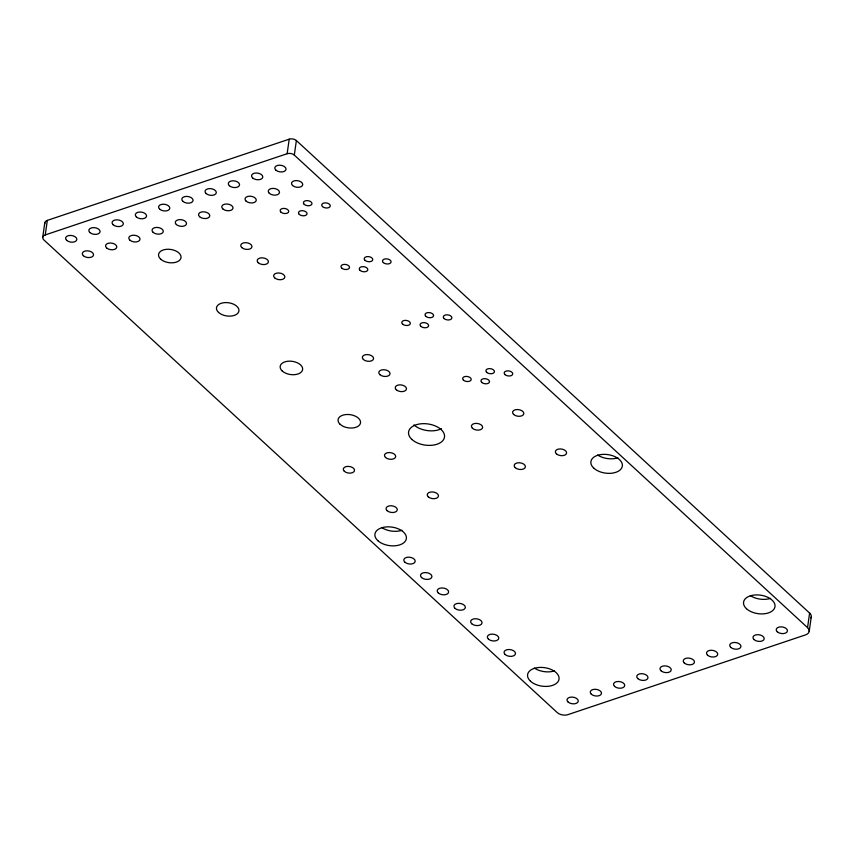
<?xml version="1.0" encoding="UTF-8"?>
<svg xmlns="http://www.w3.org/2000/svg" width="854" height="854" viewBox="0 0 854 854"><rect width="100%" height="100%" fill="white"/><g stroke="black" fill="none" stroke-linecap="round" stroke-linejoin="round"><path stroke-width="1.28" d="M42.721 237.305L44.792 222.766M809.613 613.087L807.553 627.626A9.02 5.305 8.1 0 1 805.503 634.896L567.889 714.659A7.622 4.483 8.1 0 1 557.32 712.652L43.853 239.899A6.181 3.629 8.1 0 1 45.251 234.925L47.322 220.385L289.207 139.181A5.177 3.042 8.1 0 1 296.381 140.547L809.613 613.087A9.02 5.305 8.1 0 1 810.926 617.869M45.251 234.925L287.136 153.72L289.207 139.181M807.553 627.626L294.31 155.086L296.381 140.547M809.197 631.416L811.257 616.876M44.846 223.727A6.181 3.629 8.1 0 1 47.322 220.385M441.486 428.687A18.147 10.675 8.1 0 1 413.955 424.897M401.924 530.302A15.884 9.341 8.1 0 1 381.674 527.505M554.588 670.86A15.884 9.341 8.1 0 1 534.337 668.063M617.89 457.797A15.884 9.341 8.1 0 1 597.64 455.011M770.554 598.355A15.884 9.341 8.1 0 1 750.303 595.569M287.136 153.72A5.177 3.042 8.1 0 1 294.31 155.086M387.097 510.671A5.668 3.331 8.1 0 0 396.811 510.991A5.668 3.331 8.1 0 0 391.111 505.749A5.668 3.331 8.1 0 0 387.097 510.671M299.263 214.397A4.323 2.541 8.1 0 0 306.671 214.642A4.323 2.541 8.1 0 0 302.327 210.65A4.323 2.541 8.1 0 0 299.263 214.397M637.789 678.588A5.668 3.331 8.1 0 0 647.503 678.909A5.668 3.331 8.1 0 0 641.802 673.667A5.668 3.331 8.1 0 0 637.789 678.588M66.644 240.348A5.668 3.331 8.1 0 0 76.358 240.668A5.668 3.331 8.1 0 0 70.658 235.416A5.668 3.331 8.1 0 0 66.644 240.348M222.819 208.91A5.668 3.331 8.1 0 0 232.534 209.23A5.668 3.331 8.1 0 0 226.833 203.989A5.668 3.331 8.1 0 0 222.819 208.91M411.884 439.436A18.147 10.675 8.1 0 0 442.97 440.461A18.147 10.675 8.1 0 0 424.726 423.669A18.147 10.675 8.1 0 0 411.884 439.436M377.831 540.657A15.884 9.341 8.1 0 0 405.031 541.553A15.884 9.341 8.1 0 0 389.072 526.854A15.884 9.341 8.1 0 0 377.831 540.657M530.494 681.214A15.884 9.341 8.1 0 0 557.694 682.111A15.884 9.341 8.1 0 0 541.735 667.412A15.884 9.341 8.1 0 0 530.494 681.214M593.797 468.152A15.884 9.341 8.1 0 0 620.997 469.049A15.884 9.341 8.1 0 0 605.038 454.36A15.884 9.341 8.1 0 0 593.797 468.152M746.46 608.71A15.884 9.341 8.1 0 0 773.66 609.607A15.884 9.341 8.1 0 0 757.701 594.918A15.884 9.341 8.1 0 0 746.46 608.71M280.955 212.144A4.323 2.541 8.1 0 0 288.364 212.39A4.323 2.541 8.1 0 0 284.019 208.397A4.323 2.541 8.1 0 0 280.955 212.144M304.205 204.341A4.323 2.541 8.1 0 0 311.603 204.586A4.323 2.541 8.1 0 0 307.259 200.594A4.323 2.541 8.1 0 0 304.205 204.341M322.513 206.593A4.323 2.541 8.1 0 0 329.911 206.839A4.323 2.541 8.1 0 0 325.566 202.846A4.323 2.541 8.1 0 0 322.513 206.593M341.76 268.124A4.323 2.541 8.1 0 0 349.158 268.369A4.323 2.541 8.1 0 0 344.824 264.377A4.323 2.541 8.1 0 0 341.76 268.124M360.068 270.376A4.323 2.541 8.1 0 0 367.466 270.622A4.323 2.541 8.1 0 0 363.131 266.629A4.323 2.541 8.1 0 0 360.068 270.376M365 260.321A4.323 2.541 8.1 0 0 372.408 260.566A4.323 2.541 8.1 0 0 368.063 256.574A4.323 2.541 8.1 0 0 365 260.321M383.307 262.584A4.323 2.541 8.1 0 0 390.716 262.818A4.323 2.541 8.1 0 0 386.371 258.826A4.323 2.541 8.1 0 0 383.307 262.584M402.565 324.104A4.323 2.541 8.1 0 0 409.963 324.349A4.323 2.541 8.1 0 0 405.618 320.357A4.323 2.541 8.1 0 0 402.565 324.104M420.873 326.367A4.323 2.541 8.1 0 0 428.27 326.602A4.323 2.541 8.1 0 0 423.926 322.609A4.323 2.541 8.1 0 0 420.873 326.367M425.804 316.3A4.323 2.541 8.1 0 0 433.213 316.546A4.323 2.541 8.1 0 0 428.868 312.553A4.323 2.541 8.1 0 0 425.804 316.3M444.112 318.563A4.323 2.541 8.1 0 0 451.52 318.798A4.323 2.541 8.1 0 0 447.176 314.806A4.323 2.541 8.1 0 0 444.112 318.563M463.434 380.147A4.323 2.541 8.1 0 0 470.832 380.393A4.323 2.541 8.1 0 0 466.487 376.4A4.323 2.541 8.1 0 0 463.434 380.147M481.741 382.4A4.323 2.541 8.1 0 0 489.139 382.645A4.323 2.541 8.1 0 0 484.794 378.653A4.323 2.541 8.1 0 0 481.741 382.4M486.673 372.344A4.323 2.541 8.1 0 0 494.071 372.59A4.323 2.541 8.1 0 0 489.737 368.597A4.323 2.541 8.1 0 0 486.673 372.344M504.981 374.596A4.323 2.541 8.1 0 0 512.379 374.842A4.323 2.541 8.1 0 0 508.045 370.849A4.323 2.541 8.1 0 0 504.981 374.596M777.257 631.768A5.668 3.331 8.1 0 0 786.972 632.088A5.668 3.331 8.1 0 0 781.271 626.847A5.668 3.331 8.1 0 0 777.257 631.768M754.018 639.571A5.668 3.331 8.1 0 0 763.732 639.892A5.668 3.331 8.1 0 0 758.032 634.65A5.668 3.331 8.1 0 0 754.018 639.571M730.768 647.375A5.668 3.331 8.1 0 0 740.482 647.695A5.668 3.331 8.1 0 0 734.782 642.454A5.668 3.331 8.1 0 0 730.768 647.375M707.528 655.178A5.668 3.331 8.1 0 0 717.243 655.498A5.668 3.331 8.1 0 0 711.542 650.257A5.668 3.331 8.1 0 0 707.528 655.178M684.278 662.982A5.668 3.331 8.1 0 0 693.992 663.302A5.668 3.331 8.1 0 0 688.292 658.06A5.668 3.331 8.1 0 0 684.278 662.982M661.039 670.785A5.668 3.331 8.1 0 0 670.753 671.105A5.668 3.331 8.1 0 0 665.052 665.864A5.668 3.331 8.1 0 0 661.039 670.785M614.549 686.392A5.668 3.331 8.1 0 0 624.263 686.712A5.668 3.331 8.1 0 0 618.563 681.471A5.668 3.331 8.1 0 0 614.549 686.392M591.299 694.195A5.668 3.331 8.1 0 0 601.013 694.515A5.668 3.331 8.1 0 0 595.313 689.274A5.668 3.331 8.1 0 0 591.299 694.195M568.059 701.999A5.668 3.331 8.1 0 0 577.774 702.319A5.668 3.331 8.1 0 0 572.073 697.077A5.668 3.331 8.1 0 0 568.059 701.999M275.842 170.117A5.668 3.331 8.1 0 0 285.556 170.437A5.668 3.331 8.1 0 0 279.856 165.185A5.668 3.331 8.1 0 0 275.842 170.117M252.592 177.92A5.668 3.331 8.1 0 0 262.306 178.24A5.668 3.331 8.1 0 0 256.606 172.988A5.668 3.331 8.1 0 0 252.592 177.92M229.352 185.724A5.668 3.331 8.1 0 0 239.067 186.044A5.668 3.331 8.1 0 0 233.366 180.792A5.668 3.331 8.1 0 0 229.352 185.724M206.113 193.527A5.668 3.331 8.1 0 0 215.816 193.847A5.668 3.331 8.1 0 0 210.127 188.595A5.668 3.331 8.1 0 0 206.113 193.527M182.863 201.33A5.668 3.331 8.1 0 0 192.577 201.651A5.668 3.331 8.1 0 0 186.877 196.399A5.668 3.331 8.1 0 0 182.863 201.33M159.623 209.134A5.668 3.331 8.1 0 0 169.327 209.454A5.668 3.331 8.1 0 0 163.637 204.202A5.668 3.331 8.1 0 0 159.623 209.134M136.373 216.937A5.668 3.331 8.1 0 0 146.087 217.258A5.668 3.331 8.1 0 0 140.387 212.005A5.668 3.331 8.1 0 0 136.373 216.937M113.134 224.741A5.668 3.331 8.1 0 0 122.848 225.061A5.668 3.331 8.1 0 0 117.147 219.809A5.668 3.331 8.1 0 0 113.134 224.741M89.883 232.544A5.668 3.331 8.1 0 0 99.598 232.864A5.668 3.331 8.1 0 0 93.897 227.612A5.668 3.331 8.1 0 0 89.883 232.544M292.559 185.499A5.668 3.331 8.1 0 0 302.263 185.82A5.668 3.331 8.1 0 0 296.573 180.578A5.668 3.331 8.1 0 0 292.559 185.499M269.309 193.303A5.668 3.331 8.1 0 0 279.023 193.623A5.668 3.331 8.1 0 0 273.323 188.382A5.668 3.331 8.1 0 0 269.309 193.303M246.069 201.106A5.668 3.331 8.1 0 0 255.784 201.427A5.668 3.331 8.1 0 0 250.083 196.185A5.668 3.331 8.1 0 0 246.069 201.106M199.58 216.713A5.668 3.331 8.1 0 0 209.294 217.033A5.668 3.331 8.1 0 0 203.594 211.792A5.668 3.331 8.1 0 0 199.58 216.713M176.33 224.517A5.668 3.331 8.1 0 0 186.044 224.837A5.668 3.331 8.1 0 0 180.343 219.595A5.668 3.331 8.1 0 0 176.33 224.517M153.09 232.32A5.668 3.331 8.1 0 0 162.804 232.64A5.668 3.331 8.1 0 0 157.104 227.399A5.668 3.331 8.1 0 0 153.09 232.32M129.84 240.123A5.668 3.331 8.1 0 0 139.554 240.444A5.668 3.331 8.1 0 0 133.854 235.202A5.668 3.331 8.1 0 0 129.84 240.123M106.601 247.927A5.668 3.331 8.1 0 0 116.315 248.247A5.668 3.331 8.1 0 0 110.614 243.006A5.668 3.331 8.1 0 0 106.601 247.927M83.35 255.73A5.668 3.331 8.1 0 0 93.065 256.051A5.668 3.331 8.1 0 0 87.364 250.809A5.668 3.331 8.1 0 0 83.35 255.73M404.849 562.178A5.764 3.384 8.1 0 0 414.713 562.498A5.764 3.384 8.1 0 0 408.927 557.171A5.764 3.384 8.1 0 0 404.849 562.178M421.566 577.56A5.764 3.384 8.1 0 0 431.43 577.891A5.764 3.384 8.1 0 0 425.644 572.554A5.764 3.384 8.1 0 0 421.566 577.56M438.273 592.954A5.764 3.384 8.1 0 0 448.147 593.274A5.764 3.384 8.1 0 0 442.351 587.947A5.764 3.384 8.1 0 0 438.273 592.954M454.99 608.336A5.764 3.384 8.1 0 0 464.864 608.667A5.764 3.384 8.1 0 0 459.068 603.33A5.764 3.384 8.1 0 0 454.99 608.336M471.707 623.73A5.764 3.384 8.1 0 0 481.571 624.05A5.764 3.384 8.1 0 0 475.785 618.723A5.764 3.384 8.1 0 0 471.707 623.73M488.424 639.123A5.764 3.384 8.1 0 0 498.288 639.443A5.764 3.384 8.1 0 0 492.502 634.116A5.764 3.384 8.1 0 0 488.424 639.123M505.13 654.506A5.764 3.384 8.1 0 0 515.005 654.837A5.764 3.384 8.1 0 0 509.208 649.499A5.764 3.384 8.1 0 0 505.13 654.506M241.778 247.585A5.668 3.331 8.1 0 0 251.492 247.906A5.668 3.331 8.1 0 0 245.792 242.664A5.668 3.331 8.1 0 0 241.778 247.585M258.228 262.733A5.668 3.331 8.1 0 0 267.942 263.053A5.668 3.331 8.1 0 0 262.242 257.812A5.668 3.331 8.1 0 0 258.228 262.733M274.678 277.881A5.668 3.331 8.1 0 0 284.393 278.201A5.668 3.331 8.1 0 0 278.692 272.96A5.668 3.331 8.1 0 0 274.678 277.881M160.637 259.125A11.348 6.672 8.1 0 0 180.066 259.755A11.348 6.672 8.1 0 0 168.665 249.261A11.348 6.672 8.1 0 0 160.637 259.125M218.549 312.436A11.348 6.672 8.1 0 0 237.967 313.076A11.348 6.672 8.1 0 0 226.577 302.583A11.348 6.672 8.1 0 0 218.549 312.436M363.388 359.481A5.668 3.331 8.1 0 0 373.091 359.801A5.668 3.331 8.1 0 0 367.401 354.559A5.668 3.331 8.1 0 0 363.388 359.481M379.838 374.628A5.668 3.331 8.1 0 0 389.552 374.949A5.668 3.331 8.1 0 0 383.852 369.707A5.668 3.331 8.1 0 0 379.838 374.628M396.288 389.776A5.668 3.331 8.1 0 0 406.002 390.097A5.668 3.331 8.1 0 0 400.302 384.844A5.668 3.331 8.1 0 0 396.288 389.776M282.247 371.01A11.348 6.672 8.1 0 0 301.675 371.65A11.348 6.672 8.1 0 0 290.275 361.157A11.348 6.672 8.1 0 0 282.247 371.01M340.148 424.331A11.348 6.672 8.1 0 0 359.577 424.972A11.348 6.672 8.1 0 0 348.176 414.478A11.348 6.672 8.1 0 0 340.148 424.331M385.506 457.466A5.668 3.331 8.1 0 0 395.221 457.787A5.668 3.331 8.1 0 0 389.52 452.545A5.668 3.331 8.1 0 0 385.506 457.466M428.281 496.847A5.668 3.331 8.1 0 0 437.995 497.167A5.668 3.331 8.1 0 0 432.295 491.925A5.668 3.331 8.1 0 0 428.281 496.847M344.333 471.291A5.668 3.331 8.1 0 0 354.047 471.611A5.668 3.331 8.1 0 0 348.347 466.369A5.668 3.331 8.1 0 0 344.333 471.291M513.628 414.457A5.668 3.331 8.1 0 0 523.342 414.777A5.668 3.331 8.1 0 0 517.641 409.525A5.668 3.331 8.1 0 0 513.628 414.457M556.402 453.837A5.668 3.331 8.1 0 0 566.117 454.157A5.668 3.331 8.1 0 0 560.416 448.916A5.668 3.331 8.1 0 0 556.402 453.837M472.443 428.281A5.668 3.331 8.1 0 0 482.158 428.601A5.668 3.331 8.1 0 0 476.457 423.36A5.668 3.331 8.1 0 0 472.443 428.281M515.218 467.661A5.668 3.331 8.1 0 0 524.932 467.981A5.668 3.331 8.1 0 0 519.232 462.74A5.668 3.331 8.1 0 0 515.218 467.661"/></g></svg>
